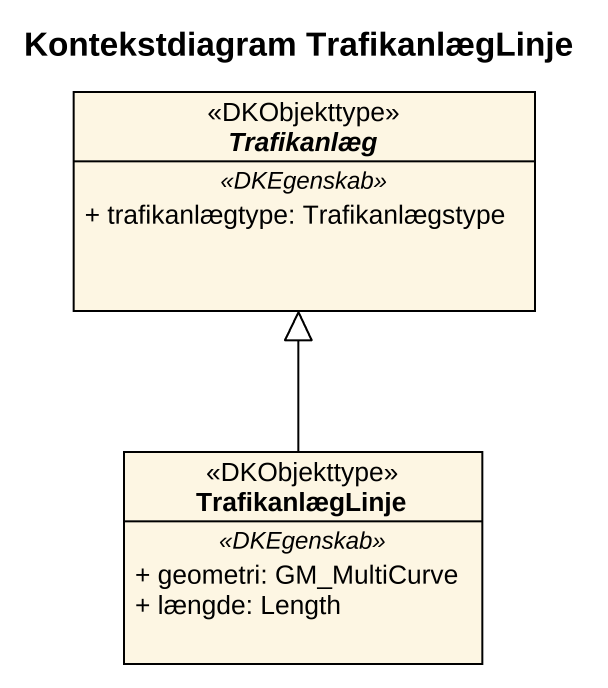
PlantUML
@startuml
title Kontekstdiagram TrafikanlægLinje
hide circle
hide empty members
skinparam classAttributeIconSize 0
abstract class Trafikanlæg <<DKObjekttype>> {
  .. <<DKEgenskab>> ..
  + trafikanlægtype: Trafikanlægstype
}
class TrafikanlægLinje <<DKObjekttype>> {
  .. <<DKEgenskab>> ..
  + geometri: GM_MultiCurve
  + længde: Length
}
TrafikanlægLinje -up-|> Trafikanlæg
@enduml
